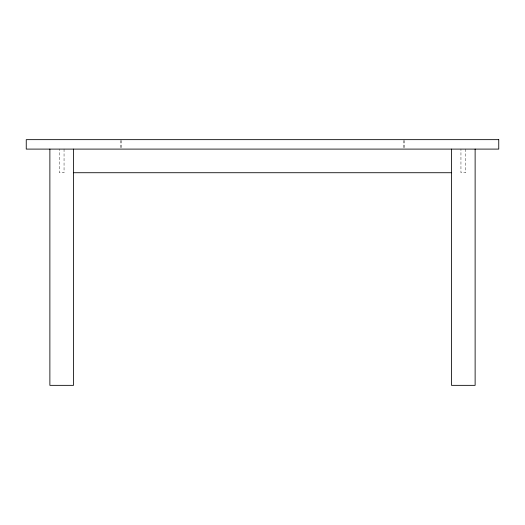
<?xml version="1.0" encoding="UTF-8"?>
<svg xmlns="http://www.w3.org/2000/svg" width="525" height="525" viewBox="0 0 525 525"><rect width="100%" height="100%" fill="white"/><g stroke="black" fill="none" stroke-linecap="round" stroke-linejoin="round"><path stroke-width="0.39" stroke-dasharray="2.62 1.97" d="M465.675 149.1L465.675 172.725L460.95 172.725L460.95 149.1M404.25 140.438L404.25 148.312M403.305 140.438L403.305 149.1M121.695 140.438L121.695 149.1M120.75 140.438L120.75 148.312M64.05 149.1L64.05 172.725L59.325 172.725L59.325 149.1"/><path stroke-width="0.79" d="M73.5 172.725L451.5 172.725M475.125 149.1L475.125 385.35L451.5 385.35L451.5 149.1M73.5 149.1L73.5 385.35L49.875 385.35L49.875 149.1M498.75 139.65L26.25 139.65L26.25 149.1L498.75 149.1L498.75 139.65"/></g></svg>
